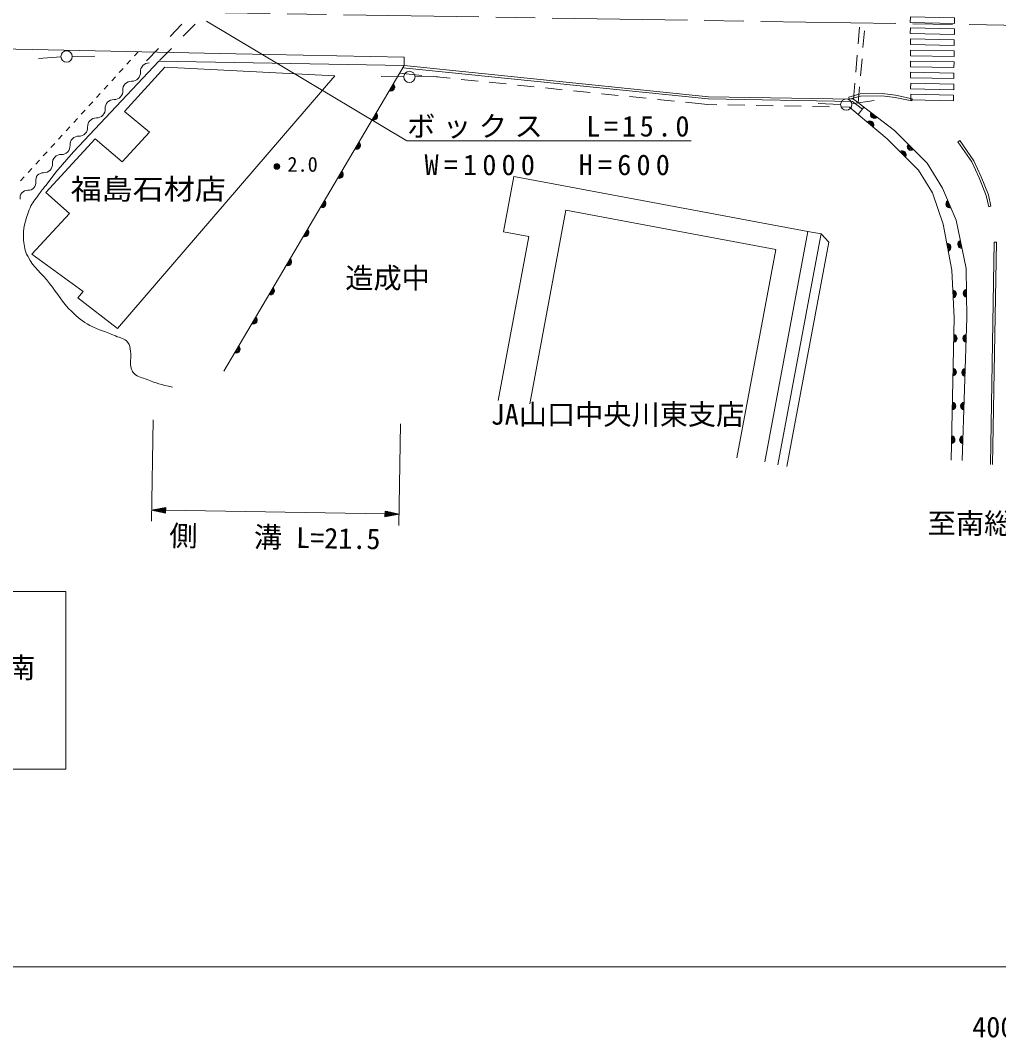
# Model space of a CAD drawing. Units: millimetres, scale not verified. Extents: x 40000 to 680000, y 20000 to 380000.
# Drawn here: x 380306 to 467069, y 198715 to 288987 of the extents above; entities that cross this region are included whole.
import ezdxf
from ezdxf.enums import TextEntityAlignment as Align

# ---------------------------------------------------------------- set-up
doc = ezdxf.new("R2010")
doc.units = ezdxf.units.MM
doc.header["$LTSCALE"] = 1000
doc.linetypes.add('CHAIN', pattern=[18.5, 12, -1.5, 3.5, -1.5])
for name, color, linetype, lineweight in [('M-BGD', 7, 'Continuous', 13), ('M-BMK', 2, 'CHAIN', 13), ('M-STR-HTXT', 7, 'Continuous', 13), ('M-STR-STRC', 7, 'Continuous', 13), ('M-STR-STRD', 7, 'Continuous', 13), ('M-TTL-BAND', 7, 'Continuous', 13)]:
    doc.layers.add(name, color=color, linetype=linetype, lineweight=lineweight)
doc.layers.add('M-BGD-HTXT', color=7, linetype='Continuous')
doc.styles.add('ＭＳ ゴシック', font='')
doc.styles.get('ＭＳ ゴシック').set_extended_font_data('MS Gothic')

msp = doc.modelspace()

# ---------------------------------------------------------------- linework, layer by layer
at = {"layer": 'M-BGD'}
for p, q in [((393589, 287559), (394630, 288639)), ((395803, 288647), (394755, 287574)), ((454607, 286893), (454736, 288387)), ((455036, 286566), (455165, 288061)), ((390768, 286202), (390426, 285828)), ((391507, 285398), (392548, 286479)), ((393707, 286501), (392659, 285428)), ((383902, 285746), (381907, 285611)), ((384901, 285786), (386901, 285813)), ((390089, 285458), (389752, 285089)), ((454393, 284402), (454522, 285896)), ((454822, 284075), (454951, 285570)), ((389416, 284719), (389079, 284350)), ((398356, 257846), (414342, 284972)), ((441311, 282010), (414230, 284783)), ((388742, 283980), (388405, 283611)), ((414309, 283976), (412309, 284010)), ((415927, 284106), (413951, 284309)), ((415308, 283976), (417308, 284011)), ((418414, 283852), (416922, 284005)), ((420901, 283597), (419409, 283750)), ((423388, 283342), (421896, 283495)), ((388068, 283241), (387731, 282872)), ((425875, 283088), (424383, 283241)), ((428362, 282833), (426870, 282986)), ((430849, 282579), (429357, 282731)), ((454186, 281985), (454308, 283406)), ((454614, 281659), (454736, 283079)), ((386720, 281763), (386384, 281394)), ((387394, 282502), (387057, 282133)), ((433336, 282324), (431844, 282477)), ((435823, 282069), (434331, 282222)), ((438310, 281815), (436818, 281967)), ((441281, 281510), (439305, 281713)), ((454117, 281787), (441311, 282010)), ((454053, 281581), (456033, 281864)), ((454117, 281787), (454992, 281120)), ((386047, 281024), (385710, 280655)), ((442065, 281497), (441281, 281510)), ((444565, 281453), (443065, 281479)), ((447065, 281410), (445565, 281436)), ((449564, 281366), (448064, 281392)), ((452064, 281322), (450564, 281349)), ((453058, 281532), (451060, 281619)), ((453848, 281291), (453064, 281305)), ((454624, 280638), (453848, 281291)), ((454624, 280638), (455113, 281279)), ((385373, 280286), (385036, 279916)), ((384699, 279547), (384362, 279177)), ((383352, 278069), (383015, 277699)), ((384025, 278808), (383689, 278438)), ((382678, 277330), (382341, 276960)), ((382004, 276591), (381667, 276221)), ((381330, 275852), (380993, 275482)), ((380657, 275113), (380320, 274743)), ((424069, 275130), (423150, 270216)), ((450155, 270253), (424069, 275130)), ((428696, 272129), (425487, 254967)), ((447306, 268649), (428696, 272129)), ((423150, 270216), (425411, 269793)), ((450150, 270254), (446329, 249822)), ((450150, 270255), (451329, 270034)), ((451329, 270034), (451219, 269445)), ((451329, 270034), (451219, 269445)), ((451329, 270034), (452005, 269298)), ((425411, 269793), (422692, 255254)), ((451219, 269445), (447498, 249541)), ((452005, 269298), (448284, 249394)), ((447306, 268649), (443848, 250152))]:
    msp.add_line(p, q, dxfattribs=at)
for points in [[(463161, 289220), (459239, 289295), (459233, 288795), (463155, 288720)], [(463149, 288239), (459244, 288313), (459237, 287813), (463143, 287739)], [(463137, 287257), (459249, 287332), (459242, 286832), (463131, 286757)], [(463125, 286276), (459254, 286350), (459247, 285850), (463119, 285776)], [(463113, 285295), (459258, 285369), (459252, 284869), (463107, 284795)], [(393117, 284836), (408205, 284073), (388920, 261631), (385403, 264358), (385870, 264914), (381331, 268233), (384668, 271838), (382551, 273713), (386928, 278467), (389332, 276440), (391772, 279050), (389547, 280898)], [(463101, 284314), (459263, 284387), (459257, 283887), (463094, 283814)], [(463088, 283332), (459268, 283405), (459262, 282905), (463082, 282832)], [(459273, 282424), (459267, 281924), (463070, 281851), (463076, 282351)]]:
    msp.add_lwpolyline(points, close=True, dxfattribs=at)
for points in [[(320429, 285968), (320434, 287345), (340252, 287125), (358963, 286838), (381387, 286408), (399416, 286013), (414360, 285726), (414342, 284972)], [(414342, 284972), (392597, 285365), (385009, 277319), (383466, 275507), (382587, 274359)], [(414342, 284972), (441323, 282210), (454186, 281985)], [(454186, 281985), (457834, 279207), (460727, 276314), (462079, 274090), (463299, 271267), (464187, 266952), (464259, 262593), (463836, 249925)], [(462859, 249946), (463128, 262593), (462931, 266827), (462160, 270890), (461191, 273671), (459953, 275707), (457172, 278487), (454624, 280637)]]:
    msp.add_lwpolyline(points, dxfattribs=at)
for centre, radius in [((384401, 285780), 500), ((414808, 283968), 500), ((453558, 281510), 500), ((403056, 276018), 250), ((403056, 276018), 204), ((403056, 276018), 159), ((403056, 276018), 114), ((403056, 276018), 68.2), ((403056, 276018), 22.7)]:
    msp.add_circle(centre, radius, dxfattribs=at)
for centre, radius, start, end in [((390199, 284338), 759, 268.24324, 4.01602), ((391713, 284445), 759, 88.24324, 184.01602), ((390152, 282821), 759, 88.24324, 184.01602), ((388638, 282715), 759, 268.24324, 4.01602), ((413156, 283067), 354, 248.28573, 50.69091), ((413156, 283067), 283, 250.50977, 48.46687), ((413156, 283067), 212, 254.25609, 44.72054), ((413156, 283067), 142, 261.96782, 37.00881), ((413156, 283067), 100, 272.28549, 26.69115), ((388591, 281198), 759, 88.24324, 184.01602), ((387077, 281091), 759, 268.24324, 4.01602), ((411633, 280483), 354, 248.28573, 50.69091), ((456043, 280639), 354, 151.50758, 313.91276), ((456043, 280639), 283, 153.73162, 311.68872), ((387031, 279574), 759, 88.24324, 184.01602), ((411633, 280483), 283, 250.50977, 48.46687), ((411633, 280483), 212, 254.25609, 44.72054), ((411633, 280483), 142, 261.96782, 37.00881), ((411633, 280483), 100, 272.28549, 26.69115), ((455649, 279702), 354, 328.65401, 131.05919), ((455649, 279702), 283, 330.87805, 128.83515), ((455649, 279702), 212, 334.62438, 125.08883), ((455649, 279702), 142, 342.33611, 117.3771), ((456043, 280639), 212, 157.47795, 307.9424), ((456043, 280639), 142, 165.18968, 300.23067), ((456043, 280639), 100, 175.50734, 289.91301), ((385516, 279468), 759, 268.24324, 4.01602), ((455649, 279702), 100, 352.65377, 107.05944), ((385470, 277951), 759, 88.24324, 184.01602), ((410110, 277898), 354, 248.28573, 50.69091), ((410110, 277898), 283, 250.50977, 48.46687), ((410110, 277898), 212, 254.25609, 44.72054), ((383956, 277844), 759, 268.24324, 4.01602), ((410110, 277898), 142, 261.96782, 37.00881), ((410110, 277898), 100, 272.28549, 26.69115), ((458524, 277059), 354, 323.79741, 126.20259), ((458524, 277059), 283, 326.02145, 123.97855), ((458524, 277059), 212, 329.76778, 120.23222), ((458524, 277059), 142, 337.47951, 112.52049), ((458524, 277059), 100, 347.79717, 102.20283), ((459319, 277799), 354, 143.79741, 306.20259), ((459319, 277799), 283, 146.02145, 303.97855), ((459319, 277799), 212, 149.76778, 300.23222), ((459319, 277799), 142, 157.47951, 292.52049), ((459319, 277799), 100, 167.79717, 282.20283), ((382395, 276221), 759, 268.24324, 4.01602), ((383909, 276327), 759, 88.24324, 184.01602), ((382337, 274793), 670, 87.03575, 189.37023), ((408587, 275313), 354, 248.28573, 50.69091), ((408587, 275313), 283, 250.50977, 48.46687), ((408587, 275313), 212, 254.25609, 44.72054), ((408587, 275313), 142, 261.96782, 37.00881), ((408587, 275313), 100, 272.28549, 26.69115), ((381014, 274575), 670, 267.03575, 9.37023), ((380945, 273236), 670, 87.03575, 189.37023), ((407064, 272729), 354, 248.28573, 50.69091), ((407064, 272729), 283, 250.50977, 48.46687), ((407064, 272729), 212, 254.25609, 44.72054), ((407064, 272729), 142, 261.96782, 37.00881), ((407064, 272729), 100, 272.28549, 26.69115), ((462739, 272700), 354, 122.16243, 284.56761), ((462739, 272700), 283, 124.38647, 282.34357), ((462739, 272700), 212, 128.13279, 278.59724), ((462739, 272700), 142, 135.84452, 270.88551), ((462739, 272700), 100, 146.16218, 260.56785), ((405541, 270144), 354, 248.28573, 50.69091), ((405541, 270144), 283, 250.50977, 48.46687), ((405541, 270144), 212, 254.25609, 44.72054), ((405541, 270144), 142, 261.96782, 37.00881), ((405541, 270144), 100, 272.28549, 26.69115), ((462492, 268848), 354, 289.54683, 91.95201), ((462492, 268848), 283, 291.77087, 89.72797), ((462492, 268848), 212, 295.5172, 85.98165), ((463796, 269120), 354, 110.42768, 272.83286), ((463796, 269120), 283, 112.65172, 270.60882), ((463796, 269120), 212, 116.39805, 266.8625), ((463796, 269120), 142, 124.10978, 259.15077), ((463796, 269120), 100, 134.42744, 248.8331), ((462492, 268848), 142, 303.22893, 78.26992), ((462492, 268848), 100, 313.54659, 67.95225), ((404018, 267560), 354, 248.28573, 50.69091), ((404018, 267560), 283, 250.50977, 48.46687), ((404018, 267560), 212, 254.25609, 44.72054), ((404018, 267560), 142, 261.96782, 37.00881), ((404018, 267560), 100, 272.28549, 26.69115), ((402494, 264975), 354, 248.28573, 50.69091), ((402494, 264975), 283, 250.50977, 48.46687), ((402494, 264975), 212, 254.25609, 44.72054), ((402494, 264975), 142, 261.96782, 37.00881), ((402494, 264975), 100, 272.28549, 26.69115), ((462976, 264707), 354, 281.46605, 83.87122), ((462976, 264707), 283, 283.69008, 81.64718), ((462976, 264707), 212, 287.43641, 77.90086), ((462976, 264707), 142, 295.14814, 70.18913), ((462976, 264707), 100, 305.4658, 59.87147), ((464277, 264773), 354, 99.74047, 262.14564), ((464277, 264773), 283, 101.9645, 259.92161), ((464277, 264773), 212, 105.71083, 256.17528), ((464277, 264773), 142, 113.42256, 248.46355), ((464277, 264773), 100, 123.74022, 238.14589), ((400971, 262391), 354, 248.28573, 50.69091), ((400971, 262391), 283, 250.50977, 48.46687), ((400971, 262391), 212, 254.25609, 44.72054), ((400971, 262391), 142, 261.96782, 37.00881), ((400971, 262391), 100, 272.28549, 26.69115), ((463035, 260769), 354, 277.57854, 79.98371), ((463035, 260769), 283, 279.80257, 77.75968), ((463035, 260769), 212, 283.5489, 74.01335), ((463035, 260769), 142, 291.26063, 66.30162), ((464251, 260755), 354, 96.88611, 259.29129), ((464251, 260755), 283, 99.11015, 257.06725), ((464251, 260755), 212, 102.85648, 253.32092), ((464251, 260755), 142, 110.56821, 245.60919), ((399448, 259806), 354, 248.28573, 50.69091), ((399448, 259806), 283, 250.50977, 48.46687), ((463035, 260769), 100, 301.57829, 55.98396), ((464251, 260755), 100, 120.88587, 235.29153), ((399448, 259806), 212, 254.25609, 44.72054), ((399448, 259806), 142, 261.96782, 37.00881), ((399448, 259806), 100, 272.28549, 26.69115), ((462972, 257770), 354, 277.57854, 79.98371), ((462972, 257770), 283, 279.80257, 77.75968), ((462972, 257770), 212, 283.5489, 74.01335), ((462972, 257770), 142, 291.26063, 66.30162), ((462972, 257770), 100, 301.57829, 55.98396), ((464151, 257756), 354, 96.88611, 259.29129), ((464151, 257756), 283, 99.11015, 257.06725), ((464151, 257756), 212, 102.85648, 253.32092), ((464151, 257756), 142, 110.56821, 245.60919), ((464151, 257756), 100, 120.88587, 235.29153), ((462908, 254771), 354, 277.57854, 79.98371), ((462908, 254771), 283, 279.80257, 77.75968), ((462908, 254771), 212, 283.5489, 74.01335), ((462908, 254771), 142, 291.26063, 66.30162), ((462908, 254771), 100, 301.57829, 55.98396), ((464051, 254758), 354, 96.88611, 259.29129), ((464051, 254758), 283, 99.11015, 257.06725), ((464051, 254758), 212, 102.85648, 253.32092), ((464051, 254758), 142, 110.56821, 245.60919), ((464051, 254758), 100, 120.88587, 235.29153), ((462844, 251771), 354, 277.57854, 79.98371), ((462844, 251771), 283, 279.80257, 77.75968), ((462844, 251771), 212, 283.5489, 74.01335), ((462844, 251771), 142, 291.26063, 66.30162), ((463951, 251760), 354, 96.88611, 259.29129), ((463951, 251760), 283, 99.11015, 257.06725), ((463951, 251760), 212, 102.85648, 253.32092), ((463951, 251760), 142, 110.56821, 245.60919), ((462844, 251771), 100, 301.57829, 55.98396), ((463951, 251760), 100, 120.88587, 235.29153)]:
    msp.add_arc(centre, radius, start, end, dxfattribs=at)
msp.add_open_spline([(393799, 256429), (392732, 256697), (392390, 256755), (391539, 257110), (391082, 257301), (390761, 257319), (390391, 257648), (390259, 257765), (390239, 257879), (390175, 258043), (389953, 258620), (390193, 259016), (390068, 259622), (390003, 259935), (390053, 260162), (389852, 260411), (389545, 260791), (389183, 260778), (388740, 260985), (387875, 261389), (387327, 261476), (386480, 261918), (385779, 262284), (385435, 262590), (384865, 263138), (383967, 264003), (383668, 264673), (382892, 265649), (382141, 266593), (381526, 266991), (380955, 268053), (380681, 268562), (380657, 268914), (380596, 269488), (380482, 270552), (380740, 271172), (381098, 272179), (381279, 272689), (381507, 272919), (381816, 273363), (382096, 273768), (382207, 273904), (382587, 274359)], degree=3, knots=[0, 0, 0, 0, 1, 1, 1, 2, 2, 2, 3, 3, 3, 4, 4, 4, 5, 5, 5, 6, 6, 6, 7, 7, 7, 8, 8, 8, 9, 9, 9, 10, 10, 10, 11, 11, 11, 12, 12, 12, 13, 13, 13, 14, 14, 14, 14], dxfattribs=at)
at = {"layer": 'M-BMK'}
msp.add_line((371975, 290061), (470150, 288518), dxfattribs=at)
at = {"layer": 'M-STR-HTXT'}
for p, q in [((396804, 288917), (414597, 278290)), ((414597, 278290), (439797, 278290)), ((392071, 253532), (391924, 244533)), ((414029, 253173), (413882, 244174)), ((391940, 245533), (393194, 245762)), ((393191, 245562), (392191, 245579)), ((392442, 245625), (393192, 245612)), ((393193, 245662), (392693, 245671)), ((392944, 245717), (393194, 245712)), ((393186, 245262), (393194, 245762)), ((391940, 245533), (393186, 245262)), ((391940, 245533), (393190, 245512)), ((393190, 245462), (392190, 245479)), ((392439, 245425), (393189, 245412)), ((393188, 245362), (392688, 245371)), ((392937, 245317), (393187, 245312)), ((393190, 245512), (412649, 245195)), ((412653, 245444), (412644, 244945)), ((413898, 245174), (412644, 244945)), ((412895, 244990), (412645, 244995)), ((412646, 245045), (413146, 245036)), ((413397, 245082), (412647, 245095)), ((412648, 245145), (413648, 245128)), ((412649, 245244), (413649, 245228)), ((413898, 245174), (412649, 245195)), ((413400, 245282), (412650, 245294)), ((412651, 245344), (413151, 245336)), ((412902, 245390), (412652, 245394)), ((413898, 245174), (412653, 245444))]:
    msp.add_line(p, q, dxfattribs=at)
at = {"layer": 'M-STR-STRC'}
msp.add_lwpolyline([(362284, 238302), (384345, 238302), (384345, 222532), (362284, 222532)], dxfattribs=at)
at = {"layer": 'M-STR-STRD'}
for p, q in [((453771, 282172), (453826, 281979)), ((459404, 282028), (459361, 281833)), ((463464, 278201), (463628, 278315)), ((466391, 272484), (466196, 272440)), ((466675, 269312), (466335, 249579)), ((466875, 269309), (466535, 249576)), ((466875, 269309), (466675, 269312))]:
    msp.add_line(p, q, dxfattribs=at)
for points in [[(453771, 282172), (454775, 282459), (456731, 282495), (457933, 282351), (459404, 282028)], [(453826, 281979), (454805, 282259), (456721, 282294), (457899, 282154), (459361, 281833)], [(463464, 278201), (464692, 276421), (465346, 275024), (465966, 273448), (466196, 272440)], [(463628, 278315), (464866, 276521), (465530, 275103), (466158, 273507), (466391, 272484)]]:
    msp.add_lwpolyline(points, dxfattribs=at)
at = {"layer": 'M-TTL-BAND'}
msp.add_line((40000, 205000), (579000, 205000), dxfattribs=at)

# ---------------------------------------------------------------- texts
at = {"layer": 'M-BGD-HTXT', "style": 'ＭＳ ゴシック'}
msp.add_text('2.0', height=1320, dxfattribs=at).set_placement((403989, 275157), align=Align.BOTTOM_LEFT)
at = {"layer": 'M-BGD-HTXT', "style": 'ＭＳ ゴシック', "width": 1.1}
msp.add_text('福島石材店', height=1833, dxfattribs=at).set_placement((391650, 272547), align=Align.BOTTOM_CENTER)
at = {"layer": 'M-BGD-HTXT', "style": 'ＭＳ ゴシック'}
for s, p in [('造成中', (412874, 264653)), ('JA山口中央川東支店', (433261, 252559)), ('至南総合センター', (470772, 242884))]:
    msp.add_text(s, height=1833, dxfattribs=at).set_placement(p, align=Align.BOTTOM_CENTER)
at = {"layer": 'M-STR-HTXT', "style": 'ＭＳ ゴシック'}
msp.add_text('側\u3000\u3000溝 L=21.5', height=1833, rotation=359.064, dxfattribs=at).set_placement((402859, 241654), align=Align.BOTTOM_CENTER)
at = {"layer": 'M-STR-HTXT', "char_height": 1833, "attachment_point": 8, "style": 'ＭＳ ゴシック'}
for s, insert in [('\\T1.27;ボックス\u3000L=15.0', (427297, 278490)), ('\\T1.37;W=1000\u3000H=600', (427262, 275222))]:
    msp.add_mtext(s, dxfattribs=dict(at, insert=insert))
at = {"layer": 'M-STR-STRC', "style": 'ＭＳ ゴシック'}
msp.add_text('周南', height=1833, dxfattribs=at).set_placement((379134, 230081), align=Align.BOTTOM_CENTER)
at = {"layer": 'M-TTL-BAND', "style": 'ＭＳ ゴシック'}
msp.add_text('400.0', height=1833, dxfattribs=at).set_placement((467844, 198195), align=Align.BOTTOM_CENTER)

doc.saveas('drawing.dxf')
